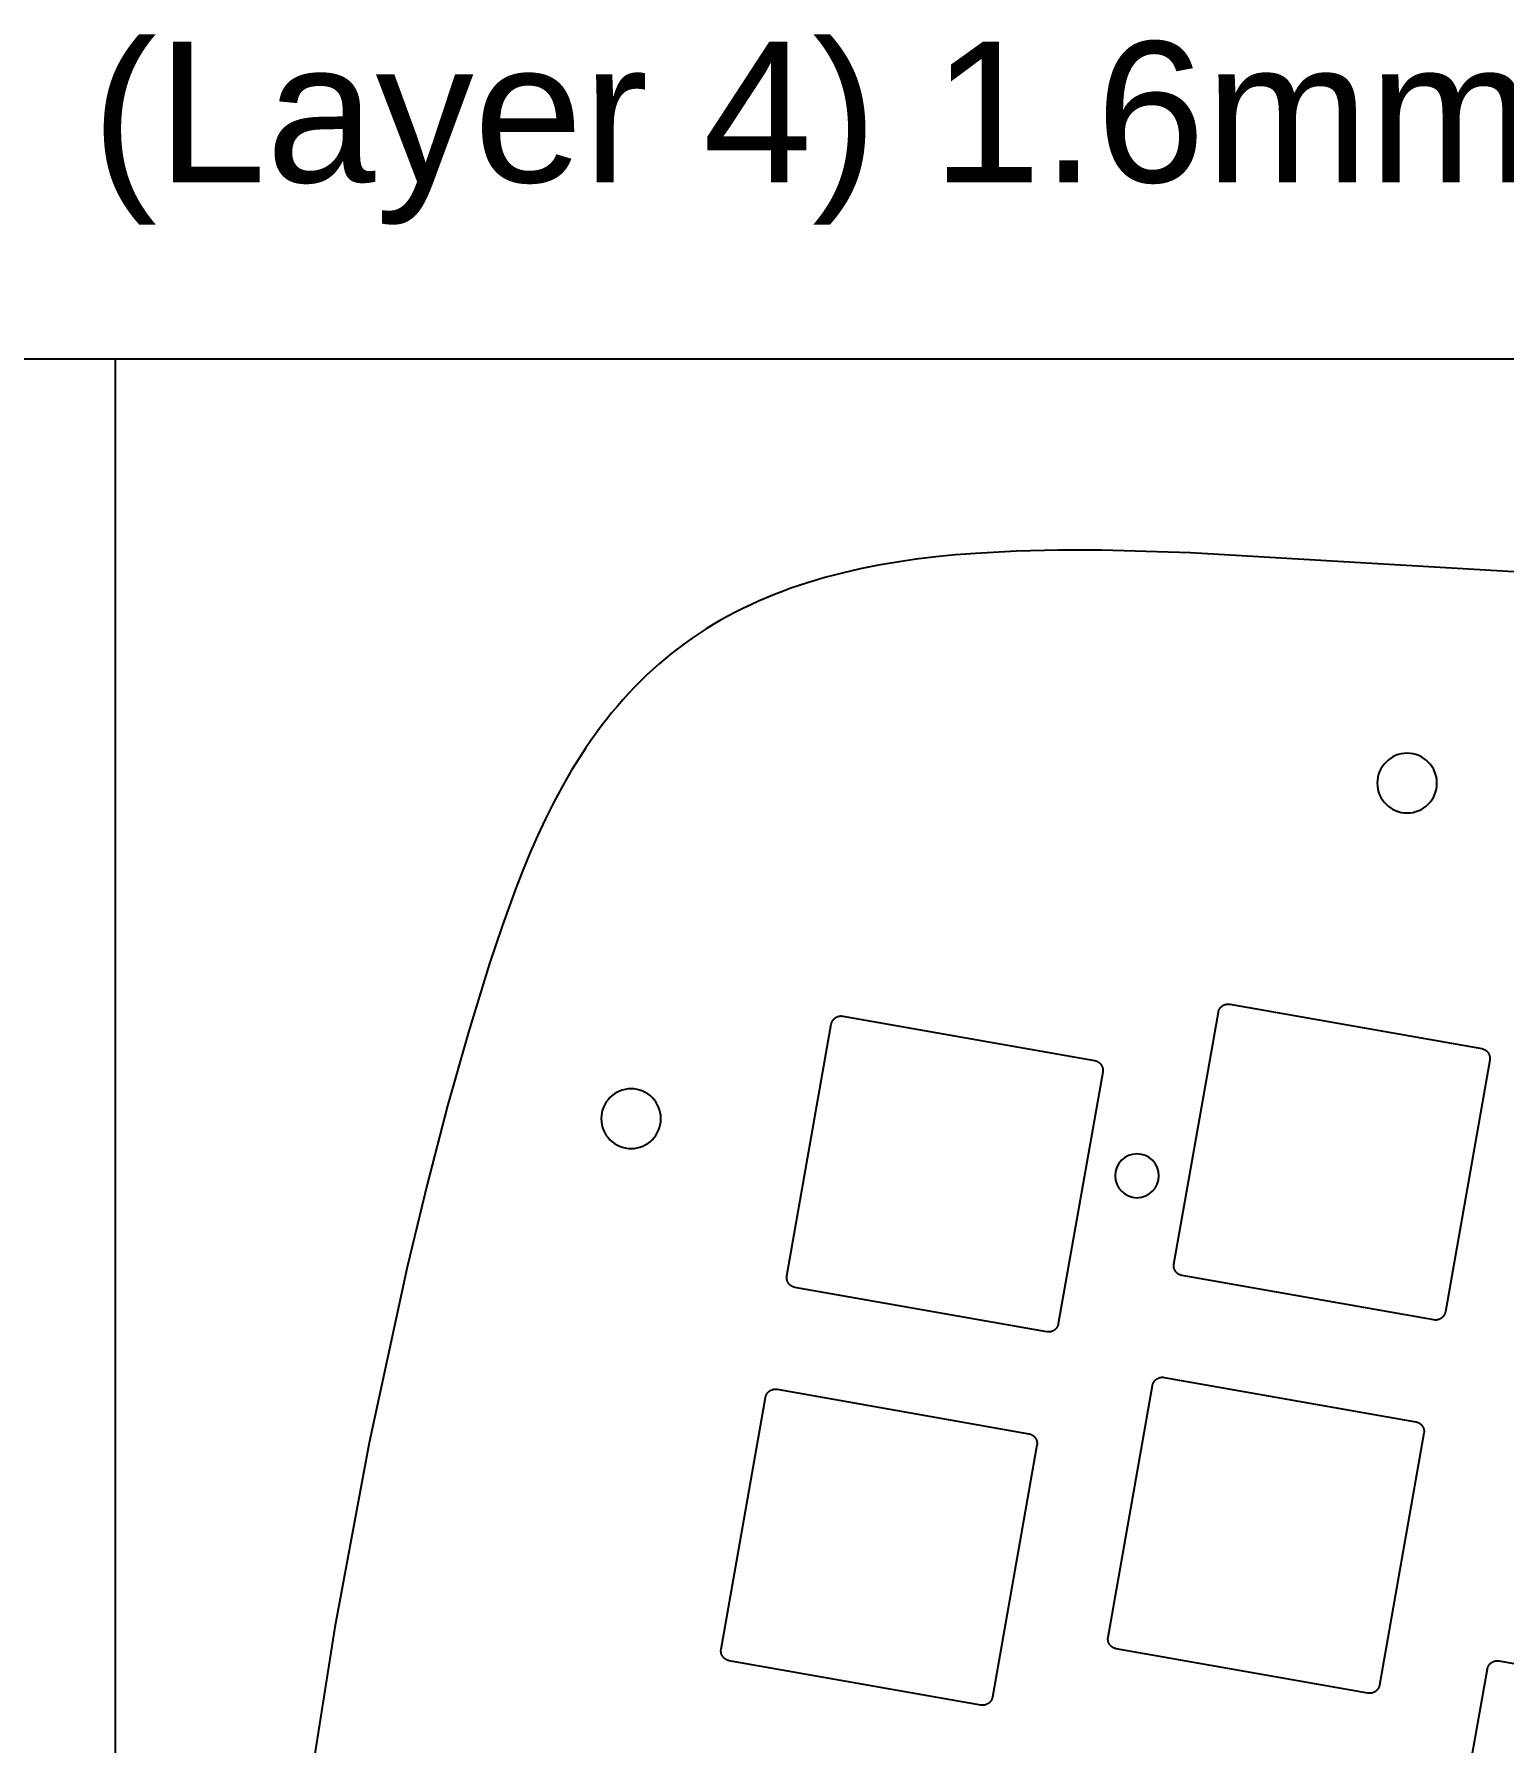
# Model space of a CAD drawing. Extents: x -763 to 762, y 34 to 355.
# Drawn here: x 148.3 to 222.2, y 269.2 to 355.1 of the extents above; entities that cross this region are included whole.
import ezdxf

# ---------------------------------------------------------------- set-up
doc = ezdxf.new("R2010")
doc.units = 0
doc.layers.add('2D_ACR_PLOT$CUT2', color=3, linetype='CONTINUOUS')
doc.layers.add('2D_ACR_PLOT$NOPRINT', color=7, linetype='CONTINUOUS')
doc.styles.add('ARIAL_REGULAR', font='txt')

msp = doc.modelspace()

# ---------------------------------------------------------------- linework, layer by layer
at = {"layer": '2D_ACR_PLOT$CUT2'}
for p, q in [((195.623, 328.966), (194.615, 328.886)), ((197.684, 329.076), (195.623, 328.966)), ((199.801, 329.125), (197.684, 329.076)), ((201.969, 329.122), (199.801, 329.125)), ((206.436, 328.994), (201.969, 329.122)), ((225.272, 327.891), (206.436, 328.994)), ((189.83, 328.185), (188.928, 327.978)), ((190.751, 328.368), (189.83, 328.185)), ((191.691, 328.529), (190.751, 328.368)), ((192.649, 328.668), (191.691, 328.529)), ((193.624, 328.787), (192.649, 328.668)), ((194.615, 328.886), (193.624, 328.787)), ((186.758, 327.354), (186.339, 327.209)), ((187.182, 327.491), (186.758, 327.354)), ((188.045, 327.747), (187.182, 327.491)), ((188.928, 327.978), (188.045, 327.747)), ((184.324, 326.386), (183.936, 326.201)), ((184.716, 326.565), (184.324, 326.386)), ((185.114, 326.736), (184.716, 326.565)), ((185.517, 326.901), (185.114, 326.736)), ((185.925, 327.058), (185.517, 326.901)), ((186.339, 327.209), (185.925, 327.058)), ((182.808, 325.602), (182.443, 325.388)), ((183.179, 325.809), (182.808, 325.602)), ((183.555, 326.008), (183.179, 325.809)), ((183.936, 326.201), (183.555, 326.008)), ((181.38, 324.701), (181.037, 324.458)), ((181.729, 324.937), (181.38, 324.701)), ((182.083, 325.166), (181.729, 324.937)), ((182.443, 325.388), (182.083, 325.166)), ((180.367, 323.949), (180.041, 323.683)), ((180.699, 324.207), (180.367, 323.949)), ((181.037, 324.458), (180.699, 324.207)), ((179.405, 323.129), (179.095, 322.841)), ((179.72, 323.41), (179.405, 323.129)), ((180.041, 323.683), (179.72, 323.41)), ((178.492, 322.243), (178.199, 321.934)), ((178.791, 322.546), (178.492, 322.243)), ((179.095, 322.841), (178.791, 322.546)), ((177.629, 321.292), (177.352, 320.961)), ((177.912, 321.616), (177.629, 321.292)), ((178.199, 321.934), (177.912, 321.616)), ((177.081, 320.622), (176.815, 320.276)), ((177.352, 320.961), (177.081, 320.622)), ((176.298, 319.565), (176.048, 319.199)), ((176.554, 319.924), (176.298, 319.565)), ((176.815, 320.276), (176.554, 319.924)), ((175.803, 318.826), (175.327, 318.061)), ((176.048, 319.199), (175.803, 318.826)), ((175.327, 318.061), (174.871, 317.272)), ((174.871, 317.272), (174.434, 316.458)), ((174.434, 316.458), (174.015, 315.623)), ((174.015, 315.623), (173.614, 314.766)), ((173.614, 314.766), (173.229, 313.89)), ((173.229, 313.89), (172.86, 312.997)), ((172.86, 312.997), (172.505, 312.089)), ((172.505, 312.089), (171.833, 310.235)), ((171.833, 310.235), (171.204, 308.349)), ((171.204, 308.349), (170.144, 304.906)), ((205.596, 293.245), (207.827, 305.9)), ((207.827, 305.9), (207.83, 305.917)), ((207.83, 305.917), (207.834, 305.933)), ((207.834, 305.933), (207.838, 305.95)), ((207.838, 305.95), (207.843, 305.966)), ((207.843, 305.966), (207.849, 305.982)), ((207.849, 305.982), (207.855, 305.998)), ((207.855, 305.998), (207.862, 306.014)), ((207.862, 306.014), (207.869, 306.03)), ((207.869, 306.03), (207.876, 306.045)), ((207.876, 306.045), (207.884, 306.06)), ((207.884, 306.06), (207.893, 306.075)), ((207.893, 306.075), (207.902, 306.089)), ((207.902, 306.089), (207.912, 306.103)), ((207.912, 306.103), (207.922, 306.117)), ((207.922, 306.117), (207.933, 306.13)), ((207.933, 306.13), (207.944, 306.143)), ((207.944, 306.143), (207.955, 306.156)), ((207.955, 306.156), (207.967, 306.168)), ((207.967, 306.168), (207.979, 306.18)), ((207.979, 306.18), (207.992, 306.191)), ((207.992, 306.191), (208.005, 306.202)), ((208.005, 306.202), (208.019, 306.213)), ((208.019, 306.213), (208.033, 306.223)), ((208.033, 306.223), (208.047, 306.232)), ((208.047, 306.232), (208.061, 306.241)), ((208.061, 306.241), (208.076, 306.25)), ((208.076, 306.25), (208.091, 306.258)), ((208.091, 306.258), (208.106, 306.266)), ((208.106, 306.266), (208.122, 306.273)), ((208.122, 306.273), (208.138, 306.279)), ((208.138, 306.279), (208.154, 306.285)), ((208.154, 306.285), (208.17, 306.29)), ((208.17, 306.29), (208.186, 306.295)), ((208.186, 306.295), (208.203, 306.299)), ((208.203, 306.299), (208.219, 306.303)), ((208.219, 306.303), (208.236, 306.306)), ((208.236, 306.306), (208.253, 306.309)), ((208.253, 306.309), (208.27, 306.311)), ((208.27, 306.311), (208.287, 306.312)), ((208.287, 306.312), (208.304, 306.313)), ((208.304, 306.313), (208.321, 306.313)), ((208.321, 306.313), (208.338, 306.313)), ((208.338, 306.313), (208.355, 306.312)), ((208.355, 306.312), (208.372, 306.31)), ((208.372, 306.31), (208.389, 306.308)), ((208.389, 306.308), (208.406, 306.306)), ((208.406, 306.306), (221.061, 304.074)), ((186.146, 292.645), (188.377, 305.3)), ((188.377, 305.3), (188.38, 305.316)), ((188.38, 305.316), (188.384, 305.333)), ((188.384, 305.333), (188.389, 305.349)), ((188.389, 305.349), (188.394, 305.366)), ((188.394, 305.366), (188.399, 305.382)), ((188.399, 305.382), (188.405, 305.398)), ((188.405, 305.398), (188.412, 305.414)), ((188.412, 305.414), (188.419, 305.429)), ((188.419, 305.429), (188.427, 305.444)), ((188.427, 305.444), (188.435, 305.459)), ((188.435, 305.459), (188.443, 305.474)), ((188.443, 305.474), (188.453, 305.489)), ((188.453, 305.489), (188.462, 305.503)), ((188.462, 305.503), (188.472, 305.516)), ((188.472, 305.516), (188.483, 305.53)), ((188.483, 305.53), (188.494, 305.543)), ((188.494, 305.543), (188.505, 305.555)), ((188.505, 305.555), (188.517, 305.568)), ((188.517, 305.568), (188.53, 305.579)), ((188.53, 305.579), (188.542, 305.591)), ((188.542, 305.591), (188.556, 305.602)), ((188.556, 305.602), (188.569, 305.612)), ((188.569, 305.612), (188.583, 305.622)), ((188.583, 305.622), (188.597, 305.632)), ((188.597, 305.632), (188.611, 305.641)), ((188.611, 305.641), (188.626, 305.65)), ((188.626, 305.65), (188.641, 305.658)), ((188.641, 305.658), (188.657, 305.665)), ((188.657, 305.665), (188.672, 305.672)), ((188.672, 305.672), (188.688, 305.679)), ((188.688, 305.679), (188.704, 305.685)), ((188.704, 305.685), (188.72, 305.69)), ((188.72, 305.69), (188.737, 305.695)), ((188.737, 305.695), (188.753, 305.699)), ((188.753, 305.699), (188.77, 305.703)), ((188.77, 305.703), (188.787, 305.706)), ((188.787, 305.706), (188.803, 305.708)), ((188.803, 305.708), (188.82, 305.71)), ((188.82, 305.71), (188.837, 305.712)), ((188.837, 305.712), (188.854, 305.713)), ((188.854, 305.713), (188.871, 305.713)), ((188.871, 305.713), (188.889, 305.712)), ((188.889, 305.712), (188.906, 305.711)), ((188.906, 305.711), (188.923, 305.71)), ((188.923, 305.71), (188.94, 305.708)), ((188.94, 305.708), (188.956, 305.705)), ((188.956, 305.705), (201.611, 303.474)), ((170.144, 304.906), (169.094, 301.193)), ((221.061, 304.074), (221.078, 304.071)), ((221.078, 304.071), (221.094, 304.067)), ((221.094, 304.067), (221.111, 304.063)), ((221.111, 304.063), (221.127, 304.058)), ((221.127, 304.058), (221.143, 304.052)), ((221.143, 304.052), (221.159, 304.046)), ((201.611, 303.474), (201.628, 303.471)), ((201.628, 303.471), (201.645, 303.467)), ((201.645, 303.467), (201.661, 303.462)), ((201.661, 303.462), (201.677, 303.457)), ((201.677, 303.457), (201.694, 303.452)), ((201.694, 303.452), (201.71, 303.446)), ((201.71, 303.446), (201.725, 303.439)), ((201.725, 303.439), (201.741, 303.432)), ((201.741, 303.432), (201.756, 303.424)), ((201.756, 303.424), (201.771, 303.416)), ((201.771, 303.416), (201.786, 303.408)), ((201.786, 303.408), (201.8, 303.398)), ((201.8, 303.398), (201.814, 303.389)), ((201.814, 303.389), (201.828, 303.379)), ((201.828, 303.379), (201.841, 303.368)), ((201.841, 303.368), (201.854, 303.357)), ((201.854, 303.357), (201.867, 303.346)), ((201.867, 303.346), (201.879, 303.334)), ((201.879, 303.334), (201.891, 303.321)), ((201.891, 303.321), (201.902, 303.309)), ((201.902, 303.309), (201.913, 303.295)), ((201.913, 303.295), (201.924, 303.282)), ((201.924, 303.282), (201.934, 303.268)), ((201.934, 303.268), (201.944, 303.254)), ((201.944, 303.254), (201.953, 303.24)), ((201.953, 303.24), (201.961, 303.225)), ((201.961, 303.225), (201.969, 303.21)), ((201.969, 303.21), (201.977, 303.194)), ((201.977, 303.194), (201.984, 303.179)), ((221.467, 303.495), (219.235, 290.84)), ((221.159, 304.046), (221.175, 304.04)), ((221.175, 304.04), (221.191, 304.033)), ((221.191, 304.033), (221.206, 304.025)), ((221.206, 304.025), (221.221, 304.017)), ((221.221, 304.017), (221.236, 304.008)), ((221.236, 304.008), (221.25, 303.999)), ((221.25, 303.999), (221.264, 303.989)), ((221.264, 303.989), (221.278, 303.979)), ((221.278, 303.979), (221.291, 303.969)), ((221.291, 303.969), (221.304, 303.957)), ((221.304, 303.957), (221.317, 303.946)), ((221.317, 303.946), (221.329, 303.934)), ((221.329, 303.934), (221.341, 303.922)), ((221.341, 303.922), (221.352, 303.909)), ((221.352, 303.909), (221.363, 303.896)), ((221.363, 303.896), (221.374, 303.882)), ((221.374, 303.882), (221.384, 303.869)), ((221.384, 303.869), (221.393, 303.854)), ((221.393, 303.854), (221.402, 303.84)), ((221.402, 303.84), (221.411, 303.825)), ((221.411, 303.825), (221.419, 303.81)), ((221.419, 303.81), (221.426, 303.795)), ((221.426, 303.795), (221.433, 303.779)), ((221.433, 303.779), (221.44, 303.764)), ((221.44, 303.764), (221.446, 303.748)), ((221.446, 303.748), (221.451, 303.731)), ((221.451, 303.731), (221.456, 303.715)), ((221.456, 303.715), (221.46, 303.698)), ((221.46, 303.698), (221.464, 303.682)), ((221.464, 303.682), (221.467, 303.665)), ((221.467, 303.665), (221.47, 303.648)), ((221.469, 303.512), (221.467, 303.495)), ((221.471, 303.529), (221.469, 303.512)), ((221.47, 303.648), (221.472, 303.631)), ((221.473, 303.546), (221.471, 303.529)), ((221.472, 303.631), (221.473, 303.614)), ((221.473, 303.614), (221.474, 303.597)), ((221.474, 303.563), (221.473, 303.546)), ((221.474, 303.597), (221.474, 303.58)), ((221.474, 303.58), (221.474, 303.563)), ((202.017, 302.895), (199.785, 290.24)), ((201.984, 303.179), (201.99, 303.163)), ((201.99, 303.163), (201.996, 303.147)), ((201.996, 303.147), (202.002, 303.131)), ((202.002, 303.131), (202.006, 303.114)), ((202.006, 303.114), (202.011, 303.098)), ((202.011, 303.098), (202.014, 303.081)), ((202.014, 303.081), (202.017, 303.064)), ((202.017, 303.064), (202.02, 303.048)), ((202.019, 302.911), (202.017, 302.895)), ((202.022, 302.928), (202.019, 302.911)), ((202.02, 303.048), (202.022, 303.031)), ((202.022, 303.031), (202.023, 303.014)), ((202.023, 302.945), (202.022, 302.928)), ((202.023, 303.014), (202.024, 302.997)), ((202.024, 302.962), (202.023, 302.945)), ((202.024, 302.997), (202.024, 302.979)), ((202.024, 302.979), (202.024, 302.962)), ((169.094, 301.193), (168.063, 297.24)), ((168.063, 297.24), (167.057, 293.08)), ((167.057, 293.08), (165.147, 284.263)), ((205.588, 293.177), (205.589, 293.194)), ((205.588, 293.16), (205.588, 293.177)), ((205.588, 293.143), (205.588, 293.16)), ((205.589, 293.126), (205.588, 293.143)), ((205.589, 293.194), (205.591, 293.211)), ((205.59, 293.109), (205.589, 293.126)), ((205.592, 293.092), (205.59, 293.109)), ((205.591, 293.211), (205.593, 293.228)), ((205.595, 293.075), (205.592, 293.092)), ((205.593, 293.228), (205.596, 293.245)), ((205.598, 293.059), (205.595, 293.075)), ((205.602, 293.042), (205.598, 293.059)), ((205.606, 293.025), (205.602, 293.042)), ((205.611, 293.009), (205.606, 293.025)), ((205.616, 292.993), (205.611, 293.009)), ((205.622, 292.977), (205.616, 292.993)), ((205.629, 292.961), (205.622, 292.977)), ((205.636, 292.945), (205.629, 292.961)), ((205.643, 292.93), (205.636, 292.945)), ((205.651, 292.915), (205.643, 292.93)), ((205.66, 292.9), (205.651, 292.915)), ((205.669, 292.886), (205.66, 292.9)), ((205.678, 292.872), (205.669, 292.886)), ((186.138, 292.56), (186.139, 292.577)), ((186.138, 292.543), (186.138, 292.56)), ((186.139, 292.526), (186.138, 292.543)), ((186.139, 292.577), (186.14, 292.594)), ((186.141, 292.509), (186.139, 292.526)), ((186.14, 292.594), (186.141, 292.611)), ((186.141, 292.611), (186.143, 292.628)), ((186.143, 292.492), (186.141, 292.509)), ((186.143, 292.628), (186.146, 292.645)), ((186.145, 292.475), (186.143, 292.492)), ((186.148, 292.458), (186.145, 292.475)), ((186.152, 292.441), (186.148, 292.458)), ((186.156, 292.425), (186.152, 292.441)), ((186.161, 292.409), (186.156, 292.425)), ((186.166, 292.392), (186.161, 292.409)), ((186.172, 292.376), (186.166, 292.392)), ((186.179, 292.361), (186.172, 292.376)), ((186.186, 292.345), (186.179, 292.361)), ((186.193, 292.33), (186.186, 292.345)), ((186.201, 292.315), (186.193, 292.33)), ((186.21, 292.3), (186.201, 292.315)), ((186.219, 292.285), (186.21, 292.3)), ((186.229, 292.271), (186.219, 292.285)), ((186.239, 292.257), (186.229, 292.271)), ((186.249, 292.244), (186.239, 292.257)), ((186.26, 292.231), (186.249, 292.244)), ((186.272, 292.218), (186.26, 292.231)), ((186.283, 292.206), (186.272, 292.218)), ((186.296, 292.194), (186.283, 292.206)), ((186.308, 292.182), (186.296, 292.194)), ((186.321, 292.171), (186.308, 292.182)), ((186.335, 292.161), (186.321, 292.171)), ((186.348, 292.151), (186.335, 292.161)), ((186.362, 292.141), (186.348, 292.151)), ((186.377, 292.132), (186.362, 292.141)), ((186.392, 292.123), (186.377, 292.132)), ((186.407, 292.115), (186.392, 292.123)), ((186.422, 292.107), (186.407, 292.115)), ((186.437, 292.1), (186.422, 292.107)), ((186.453, 292.094), (186.437, 292.1)), ((186.469, 292.088), (186.453, 292.094)), ((186.485, 292.082), (186.469, 292.088)), ((186.501, 292.077), (186.485, 292.082)), ((186.518, 292.073), (186.501, 292.077)), ((186.535, 292.069), (186.518, 292.073)), ((186.551, 292.066), (186.535, 292.069)), ((199.206, 289.834), (186.551, 292.066)), ((205.688, 292.858), (205.678, 292.872)), ((205.699, 292.844), (205.688, 292.858)), ((205.71, 292.831), (205.699, 292.844)), ((205.721, 292.819), (205.71, 292.831)), ((205.733, 292.806), (205.721, 292.819)), ((205.745, 292.794), (205.733, 292.806)), ((205.758, 292.783), (205.745, 292.794)), ((205.771, 292.772), (205.758, 292.783)), ((205.784, 292.761), (205.771, 292.772)), ((205.798, 292.751), (205.784, 292.761)), ((205.812, 292.741), (205.798, 292.751)), ((205.827, 292.732), (205.812, 292.741)), ((205.841, 292.724), (205.827, 292.732)), ((205.856, 292.715), (205.841, 292.724)), ((205.872, 292.708), (205.856, 292.715)), ((205.887, 292.701), (205.872, 292.708)), ((205.903, 292.694), (205.887, 292.701)), ((205.919, 292.688), (205.903, 292.694)), ((205.935, 292.682), (205.919, 292.688)), ((205.951, 292.678), (205.935, 292.682)), ((205.968, 292.673), (205.951, 292.678)), ((205.984, 292.669), (205.968, 292.673)), ((206.001, 292.666), (205.984, 292.669)), ((218.656, 290.435), (206.001, 292.666)), ((218.673, 290.432), (218.656, 290.435)), ((218.69, 290.43), (218.673, 290.432)), ((218.707, 290.428), (218.69, 290.43)), ((218.724, 290.427), (218.707, 290.428)), ((218.741, 290.427), (218.724, 290.427)), ((218.758, 290.427), (218.741, 290.427)), ((218.775, 290.428), (218.758, 290.427)), ((218.792, 290.43), (218.775, 290.428)), ((218.809, 290.431), (218.792, 290.43)), ((218.826, 290.434), (218.809, 290.431)), ((218.843, 290.437), (218.826, 290.434)), ((218.859, 290.441), (218.843, 290.437)), ((218.876, 290.445), (218.859, 290.441)), ((218.892, 290.45), (218.876, 290.445)), ((218.908, 290.455), (218.892, 290.45)), ((218.924, 290.461), (218.908, 290.455)), ((218.94, 290.468), (218.924, 290.461)), ((218.956, 290.475), (218.94, 290.468)), ((218.971, 290.482), (218.956, 290.475)), ((218.986, 290.49), (218.971, 290.482)), ((219.001, 290.499), (218.986, 290.49)), ((219.015, 290.508), (219.001, 290.499)), ((219.03, 290.517), (219.015, 290.508)), ((219.043, 290.528), (219.03, 290.517)), ((219.057, 290.538), (219.043, 290.528)), ((219.07, 290.549), (219.057, 290.538)), ((219.083, 290.56), (219.07, 290.549)), ((219.095, 290.572), (219.083, 290.56)), ((219.107, 290.584), (219.095, 290.572)), ((219.118, 290.597), (219.107, 290.584)), ((219.129, 290.61), (219.118, 290.597)), ((219.14, 290.623), (219.129, 290.61)), ((219.15, 290.637), (219.14, 290.623)), ((219.16, 290.651), (219.15, 290.637)), ((219.169, 290.666), (219.16, 290.651)), ((219.178, 290.68), (219.169, 290.666)), ((219.186, 290.695), (219.178, 290.68)), ((219.193, 290.711), (219.186, 290.695)), ((219.201, 290.726), (219.193, 290.711)), ((219.207, 290.742), (219.201, 290.726)), ((219.213, 290.758), (219.207, 290.742)), ((219.219, 290.774), (219.213, 290.758)), ((219.224, 290.79), (219.219, 290.774)), ((219.228, 290.807), (219.224, 290.79)), ((219.232, 290.823), (219.228, 290.807)), ((219.235, 290.84), (219.232, 290.823)), ((199.223, 289.832), (199.206, 289.834)), ((199.24, 289.829), (199.223, 289.832)), ((199.257, 289.828), (199.24, 289.829)), ((199.274, 289.827), (199.257, 289.828)), ((199.291, 289.827), (199.274, 289.827)), ((199.308, 289.827), (199.291, 289.827)), ((199.325, 289.828), (199.308, 289.827)), ((199.342, 289.829), (199.325, 289.828)), ((199.359, 289.831), (199.342, 289.829)), ((199.376, 289.834), (199.359, 289.831)), ((199.393, 289.837), (199.376, 289.834)), ((199.41, 289.84), (199.393, 289.837)), ((199.426, 289.845), (199.41, 289.84)), ((199.442, 289.849), (199.426, 289.845)), ((199.459, 289.855), (199.442, 289.849)), ((199.475, 289.861), (199.459, 289.855)), ((199.49, 289.867), (199.475, 289.861)), ((199.506, 289.874), (199.49, 289.867)), ((199.521, 289.882), (199.506, 289.874)), ((199.536, 289.89), (199.521, 289.882)), ((199.551, 289.898), (199.536, 289.89)), ((199.566, 289.907), (199.551, 289.898)), ((199.58, 289.917), (199.566, 289.907)), ((199.594, 289.927), (199.58, 289.917)), ((199.607, 289.938), (199.594, 289.927)), ((199.62, 289.949), (199.607, 289.938)), ((199.633, 289.96), (199.62, 289.949)), ((199.645, 289.972), (199.633, 289.96)), ((199.657, 289.984), (199.645, 289.972)), ((199.669, 289.997), (199.657, 289.984)), ((199.68, 290.01), (199.669, 289.997)), ((199.69, 290.023), (199.68, 290.01)), ((199.7, 290.037), (199.69, 290.023)), ((199.71, 290.051), (199.7, 290.037)), ((199.719, 290.065), (199.71, 290.051)), ((199.728, 290.08), (199.719, 290.065)), ((199.736, 290.095), (199.728, 290.08)), ((199.744, 290.11), (199.736, 290.095)), ((199.751, 290.126), (199.744, 290.11)), ((199.757, 290.141), (199.751, 290.126)), ((199.763, 290.157), (199.757, 290.141)), ((199.769, 290.174), (199.763, 290.157)), ((199.774, 290.19), (199.769, 290.174)), ((199.778, 290.206), (199.774, 290.19)), ((199.782, 290.223), (199.778, 290.206)), ((199.785, 290.24), (199.782, 290.223)), ((185.275, 286.862), (185.289, 286.871)), ((185.289, 286.871), (185.303, 286.88)), ((185.303, 286.88), (185.318, 286.889)), ((185.318, 286.889), (185.333, 286.897)), ((185.333, 286.897), (185.349, 286.905)), ((185.349, 286.905), (185.364, 286.912)), ((185.364, 286.912), (185.38, 286.918)), ((185.38, 286.918), (185.396, 286.924)), ((185.396, 286.924), (185.412, 286.929)), ((185.412, 286.929), (185.429, 286.934)), ((185.429, 286.934), (185.445, 286.938)), ((185.445, 286.938), (185.462, 286.942)), ((185.462, 286.942), (185.479, 286.945)), ((185.479, 286.945), (185.495, 286.948)), ((185.495, 286.948), (185.512, 286.95)), ((185.512, 286.95), (185.529, 286.951)), ((185.529, 286.951), (185.546, 286.952)), ((185.546, 286.952), (185.563, 286.952)), ((185.563, 286.952), (185.581, 286.952)), ((185.581, 286.952), (185.598, 286.951)), ((185.598, 286.951), (185.615, 286.949)), ((185.615, 286.949), (185.632, 286.947)), ((185.632, 286.947), (185.648, 286.945)), ((185.648, 286.945), (198.303, 284.713)), ((202.288, 274.485), (204.519, 287.139)), ((204.519, 287.139), (204.522, 287.156)), ((204.522, 287.156), (204.526, 287.173)), ((204.526, 287.173), (204.53, 287.189)), ((204.53, 287.189), (204.535, 287.206)), ((204.535, 287.206), (204.541, 287.222)), ((204.541, 287.222), (204.547, 287.238)), ((204.547, 287.238), (204.554, 287.254)), ((204.554, 287.254), (204.561, 287.269)), ((204.561, 287.269), (204.568, 287.284)), ((204.568, 287.284), (204.576, 287.299)), ((204.576, 287.299), (204.585, 287.314)), ((204.585, 287.314), (204.594, 287.328)), ((204.594, 287.328), (204.604, 287.343)), ((204.604, 287.343), (204.614, 287.356)), ((204.614, 287.356), (204.625, 287.37)), ((204.625, 287.37), (204.636, 287.383)), ((204.636, 287.383), (204.647, 287.395)), ((204.647, 287.395), (204.659, 287.408)), ((204.659, 287.408), (204.671, 287.419)), ((204.671, 287.419), (204.684, 287.431)), ((204.684, 287.431), (204.697, 287.442)), ((204.697, 287.442), (204.711, 287.452)), ((204.711, 287.452), (204.725, 287.462)), ((204.725, 287.462), (204.739, 287.472)), ((204.739, 287.472), (204.753, 287.481)), ((204.753, 287.481), (204.768, 287.489)), ((204.768, 287.489), (204.783, 287.497)), ((204.783, 287.497), (204.798, 287.505)), ((204.798, 287.505), (204.814, 287.512)), ((204.814, 287.512), (204.83, 287.518)), ((204.83, 287.518), (204.846, 287.524)), ((204.846, 287.524), (204.862, 287.53)), ((204.862, 287.53), (204.878, 287.535)), ((204.878, 287.535), (204.895, 287.539)), ((204.895, 287.539), (204.911, 287.543)), ((204.911, 287.543), (204.928, 287.546)), ((204.928, 287.546), (204.945, 287.548)), ((204.945, 287.548), (204.962, 287.55)), ((204.962, 287.55), (204.979, 287.552)), ((204.979, 287.552), (204.996, 287.552)), ((204.996, 287.552), (205.013, 287.553)), ((205.013, 287.553), (205.03, 287.552)), ((205.03, 287.552), (205.047, 287.551)), ((205.047, 287.551), (205.064, 287.55)), ((205.064, 287.55), (205.081, 287.548)), ((205.081, 287.548), (205.098, 287.545)), ((205.098, 287.545), (217.753, 285.314)), ((182.838, 273.884), (185.069, 286.539)), ((185.069, 286.539), (185.072, 286.556)), ((185.072, 286.556), (185.076, 286.572)), ((185.076, 286.572), (185.081, 286.589)), ((185.081, 286.589), (185.086, 286.605)), ((185.086, 286.605), (185.091, 286.621)), ((185.091, 286.621), (185.097, 286.637)), ((185.097, 286.637), (185.104, 286.653)), ((185.104, 286.653), (185.111, 286.669)), ((185.111, 286.669), (185.119, 286.684)), ((185.119, 286.684), (185.127, 286.699)), ((185.127, 286.699), (185.135, 286.714)), ((185.135, 286.714), (185.145, 286.728)), ((185.145, 286.728), (185.154, 286.742)), ((185.154, 286.742), (185.164, 286.756)), ((185.164, 286.756), (185.175, 286.769)), ((185.175, 286.769), (185.186, 286.782)), ((185.186, 286.782), (185.197, 286.795)), ((185.197, 286.795), (185.209, 286.807)), ((185.209, 286.807), (185.222, 286.819)), ((185.222, 286.819), (185.234, 286.83)), ((185.234, 286.83), (185.248, 286.841)), ((185.248, 286.841), (185.261, 286.852)), ((185.261, 286.852), (185.275, 286.862)), ((217.753, 285.314), (217.77, 285.31)), ((217.77, 285.31), (217.786, 285.307)), ((217.786, 285.307), (217.803, 285.302)), ((217.803, 285.302), (217.819, 285.297)), ((217.819, 285.297), (217.835, 285.292)), ((217.835, 285.292), (217.851, 285.286)), ((217.851, 285.286), (217.867, 285.279)), ((217.867, 285.279), (217.883, 285.272)), ((217.883, 285.272), (217.898, 285.264)), ((217.898, 285.264), (217.913, 285.256)), ((217.913, 285.256), (217.928, 285.247)), ((217.928, 285.247), (217.942, 285.238)), ((217.942, 285.238), (217.956, 285.229)), ((217.956, 285.229), (217.97, 285.219)), ((217.97, 285.219), (217.983, 285.208)), ((217.983, 285.208), (217.996, 285.197)), ((217.996, 285.197), (218.009, 285.185)), ((218.009, 285.185), (218.021, 285.173)), ((218.021, 285.173), (218.033, 285.161)), ((218.033, 285.161), (218.044, 285.148)), ((198.303, 284.713), (198.32, 284.71)), ((198.32, 284.71), (198.337, 284.706)), ((198.337, 284.706), (198.353, 284.702)), ((198.353, 284.702), (198.369, 284.697)), ((198.369, 284.697), (198.386, 284.691)), ((198.386, 284.691), (198.402, 284.685)), ((198.402, 284.685), (198.417, 284.679)), ((198.417, 284.679), (198.433, 284.672)), ((198.433, 284.672), (198.448, 284.664)), ((198.448, 284.664), (198.463, 284.656)), ((198.463, 284.656), (198.478, 284.647)), ((198.478, 284.647), (198.492, 284.638)), ((198.492, 284.638), (198.506, 284.628)), ((198.506, 284.628), (198.52, 284.618)), ((198.52, 284.618), (198.533, 284.607)), ((198.533, 284.607), (198.546, 284.596)), ((198.546, 284.596), (198.559, 284.585)), ((198.559, 284.585), (198.571, 284.573)), ((198.571, 284.573), (198.583, 284.561)), ((198.583, 284.561), (198.594, 284.548)), ((198.594, 284.548), (198.605, 284.535)), ((198.605, 284.535), (198.616, 284.521)), ((198.616, 284.521), (198.626, 284.508)), ((198.626, 284.508), (198.636, 284.493)), ((198.636, 284.493), (198.645, 284.479)), ((198.645, 284.479), (198.653, 284.464)), ((198.653, 284.464), (198.661, 284.449)), ((198.661, 284.449), (198.669, 284.434)), ((198.669, 284.434), (198.676, 284.418)), ((198.676, 284.418), (198.682, 284.402)), ((198.682, 284.402), (198.688, 284.386)), ((198.688, 284.386), (198.694, 284.37)), ((198.694, 284.37), (198.698, 284.354)), ((198.698, 284.354), (198.703, 284.337)), ((198.703, 284.337), (198.706, 284.321)), ((198.706, 284.321), (198.709, 284.304)), ((198.709, 284.304), (198.712, 284.287)), ((218.159, 284.734), (215.927, 272.08)), ((218.044, 285.148), (218.055, 285.135)), ((218.055, 285.135), (218.066, 285.122)), ((218.066, 285.122), (218.076, 285.108)), ((218.076, 285.108), (218.085, 285.094)), ((218.085, 285.094), (218.094, 285.079)), ((218.094, 285.079), (218.103, 285.065)), ((218.103, 285.065), (218.111, 285.05)), ((218.111, 285.05), (218.118, 285.034)), ((218.118, 285.034), (218.125, 285.019)), ((218.125, 285.019), (218.132, 285.003)), ((218.132, 285.003), (218.138, 284.987)), ((218.138, 284.987), (218.143, 284.971)), ((218.143, 284.971), (218.148, 284.954)), ((218.148, 284.954), (218.152, 284.938)), ((218.152, 284.938), (218.156, 284.921)), ((218.156, 284.921), (218.159, 284.904)), ((218.159, 284.904), (218.162, 284.887)), ((218.161, 284.751), (218.159, 284.734)), ((218.163, 284.768), (218.161, 284.751)), ((218.162, 284.887), (218.164, 284.871)), ((218.165, 284.785), (218.163, 284.768)), ((218.164, 284.871), (218.165, 284.853)), ((218.165, 284.853), (218.166, 284.836)), ((218.166, 284.802), (218.165, 284.785)), ((218.166, 284.836), (218.166, 284.819)), ((218.166, 284.819), (218.166, 284.802)), ((165.147, 284.263), (163.421, 274.994)), ((198.709, 284.134), (196.477, 271.479)), ((198.711, 284.151), (198.709, 284.134)), ((198.714, 284.168), (198.711, 284.151)), ((198.712, 284.287), (198.714, 284.27)), ((198.714, 284.27), (198.715, 284.253)), ((198.715, 284.185), (198.714, 284.168)), ((198.715, 284.253), (198.716, 284.236)), ((198.716, 284.202), (198.715, 284.185)), ((198.716, 284.236), (198.716, 284.219)), ((198.716, 284.219), (198.716, 284.202)), ((163.421, 274.994), (161.933, 265.528)), ((202.28, 274.417), (202.281, 274.434)), ((202.28, 274.4), (202.28, 274.417)), ((202.28, 274.383), (202.28, 274.4)), ((202.281, 274.366), (202.28, 274.383)), ((202.281, 274.434), (202.283, 274.451)), ((202.282, 274.349), (202.281, 274.366)), ((202.284, 274.332), (202.282, 274.349)), ((202.283, 274.451), (202.285, 274.468)), ((202.287, 274.315), (202.284, 274.332)), ((202.285, 274.468), (202.288, 274.485)), ((202.29, 274.298), (202.287, 274.315)), ((202.294, 274.281), (202.29, 274.298)), ((202.298, 274.265), (202.294, 274.281)), ((202.303, 274.248), (202.298, 274.265)), ((202.308, 274.232), (202.303, 274.248)), ((202.314, 274.216), (202.308, 274.232)), ((202.321, 274.2), (202.314, 274.216)), ((202.328, 274.185), (202.321, 274.2)), ((202.335, 274.17), (202.328, 274.185)), ((202.343, 274.154), (202.335, 274.17)), ((202.352, 274.14), (202.343, 274.154)), ((202.361, 274.125), (202.352, 274.14)), ((202.37, 274.111), (202.361, 274.125)), ((202.38, 274.097), (202.37, 274.111)), ((202.391, 274.084), (202.38, 274.097)), ((202.402, 274.071), (202.391, 274.084)), ((202.413, 274.058), (202.402, 274.071)), ((202.425, 274.046), (202.413, 274.058)), ((202.437, 274.034), (202.425, 274.046)), ((202.45, 274.022), (202.437, 274.034)), ((202.463, 274.011), (202.45, 274.022)), ((202.476, 274.001), (202.463, 274.011)), ((202.49, 273.99), (202.476, 274.001)), ((202.504, 273.981), (202.49, 273.99)), ((182.83, 273.799), (182.831, 273.816)), ((182.83, 273.782), (182.83, 273.799)), ((182.831, 273.765), (182.83, 273.782)), ((182.831, 273.816), (182.832, 273.833)), ((182.833, 273.748), (182.831, 273.765)), ((182.832, 273.833), (182.833, 273.85)), ((182.833, 273.85), (182.835, 273.867)), ((182.835, 273.731), (182.833, 273.748)), ((182.835, 273.867), (182.838, 273.884)), ((182.837, 273.714), (182.835, 273.731)), ((182.84, 273.698), (182.837, 273.714)), ((182.844, 273.681), (182.84, 273.698)), ((182.848, 273.664), (182.844, 273.681)), ((182.853, 273.648), (182.848, 273.664)), ((182.858, 273.632), (182.853, 273.648)), ((182.864, 273.616), (182.858, 273.632)), ((182.871, 273.6), (182.864, 273.616)), ((182.878, 273.584), (182.871, 273.6)), ((182.885, 273.569), (182.878, 273.584)), ((182.893, 273.554), (182.885, 273.569)), ((182.902, 273.539), (182.893, 273.554)), ((182.911, 273.525), (182.902, 273.539)), ((182.921, 273.511), (182.911, 273.525)), ((182.931, 273.497), (182.921, 273.511)), ((182.941, 273.483), (182.931, 273.497)), ((182.952, 273.47), (182.941, 273.483)), ((182.964, 273.458), (182.952, 273.47)), ((182.975, 273.445), (182.964, 273.458)), ((182.988, 273.433), (182.975, 273.445)), ((183, 273.422), (182.988, 273.433)), ((183.013, 273.411), (183, 273.422)), ((183.027, 273.4), (183.013, 273.411)), ((183.04, 273.39), (183.027, 273.4)), ((183.054, 273.38), (183.04, 273.39)), ((183.069, 273.371), (183.054, 273.38)), ((183.084, 273.363), (183.069, 273.371)), ((183.099, 273.354), (183.084, 273.363)), ((183.114, 273.347), (183.099, 273.354)), ((183.129, 273.34), (183.114, 273.347)), ((183.145, 273.333), (183.129, 273.34)), ((183.161, 273.327), (183.145, 273.333)), ((183.177, 273.321), (183.161, 273.327)), ((183.193, 273.316), (183.177, 273.321)), ((183.21, 273.312), (183.193, 273.316)), ((183.227, 273.308), (183.21, 273.312)), ((183.243, 273.305), (183.227, 273.308)), ((195.898, 271.074), (183.243, 273.305)), ((202.519, 273.972), (202.504, 273.981)), ((202.533, 273.963), (202.519, 273.972)), ((202.548, 273.955), (202.533, 273.963)), ((202.564, 273.947), (202.548, 273.955)), ((202.579, 273.94), (202.564, 273.947)), ((202.595, 273.933), (202.579, 273.94)), ((202.611, 273.927), (202.595, 273.933)), ((202.627, 273.922), (202.611, 273.927)), ((202.643, 273.917), (202.627, 273.922)), ((202.66, 273.913), (202.643, 273.917)), ((202.676, 273.909), (202.66, 273.913)), ((202.693, 273.905), (202.676, 273.909)), ((215.348, 271.674), (202.693, 273.905)), ((221.456, 273.118), (221.467, 273.131)), ((221.467, 273.131), (221.478, 273.144)), ((221.478, 273.144), (221.49, 273.156)), ((221.49, 273.156), (221.502, 273.168)), ((221.502, 273.168), (221.515, 273.179)), ((221.515, 273.179), (221.528, 273.19)), ((221.528, 273.19), (221.542, 273.201)), ((221.542, 273.201), (221.555, 273.211)), ((221.555, 273.211), (221.57, 273.22)), ((221.57, 273.22), (221.584, 273.229)), ((221.584, 273.229), (221.599, 273.238)), ((221.599, 273.238), (221.614, 273.246)), ((221.614, 273.246), (221.629, 273.253)), ((221.629, 273.253), (221.645, 273.26)), ((221.645, 273.26), (221.661, 273.267)), ((221.661, 273.267), (221.677, 273.273)), ((221.677, 273.273), (221.693, 273.278)), ((221.693, 273.278), (221.709, 273.283)), ((221.709, 273.283), (221.726, 273.287)), ((221.726, 273.287), (221.742, 273.291)), ((221.742, 273.291), (221.759, 273.294)), ((221.759, 273.294), (221.776, 273.297)), ((221.776, 273.297), (221.793, 273.299)), ((221.793, 273.299), (221.81, 273.3)), ((221.81, 273.3), (221.827, 273.301)), ((221.827, 273.301), (221.844, 273.301)), ((221.844, 273.301), (221.861, 273.301)), ((221.861, 273.301), (221.878, 273.3)), ((221.878, 273.3), (221.895, 273.298)), ((221.895, 273.298), (221.912, 273.296)), ((221.912, 273.296), (221.929, 273.293)), ((221.929, 273.293), (234.584, 271.062)), ((219.118, 260.233), (221.35, 272.888)), ((221.35, 272.888), (221.353, 272.905)), ((221.353, 272.905), (221.357, 272.921)), ((221.357, 272.921), (221.361, 272.938)), ((221.361, 272.938), (221.366, 272.954)), ((221.366, 272.954), (221.372, 272.97)), ((221.372, 272.97), (221.378, 272.986)), ((221.378, 272.986), (221.384, 273.002)), ((221.384, 273.002), (221.392, 273.017)), ((221.392, 273.017), (221.399, 273.033)), ((221.399, 273.033), (221.407, 273.048)), ((221.407, 273.048), (221.416, 273.062)), ((221.416, 273.062), (221.425, 273.077)), ((221.425, 273.077), (221.435, 273.091)), ((221.435, 273.091), (221.445, 273.105)), ((221.445, 273.105), (221.456, 273.118)), ((196.461, 271.413), (196.455, 271.397)), ((196.466, 271.429), (196.461, 271.413)), ((196.47, 271.446), (196.466, 271.429)), ((196.474, 271.462), (196.47, 271.446)), ((196.477, 271.479), (196.474, 271.462)), ((215.365, 271.671), (215.348, 271.674)), ((215.382, 271.669), (215.365, 271.671)), ((215.399, 271.668), (215.382, 271.669)), ((215.416, 271.667), (215.399, 271.668)), ((215.433, 271.666), (215.416, 271.667)), ((215.45, 271.667), (215.433, 271.666)), ((215.467, 271.668), (215.45, 271.667)), ((215.484, 271.669), (215.467, 271.668)), ((215.501, 271.671), (215.484, 271.669)), ((215.518, 271.673), (215.501, 271.671)), ((215.535, 271.677), (215.518, 271.673)), ((215.551, 271.68), (215.535, 271.677)), ((215.568, 271.685), (215.551, 271.68)), ((215.584, 271.689), (215.568, 271.685)), ((215.6, 271.695), (215.584, 271.689)), ((215.616, 271.701), (215.6, 271.695)), ((215.632, 271.707), (215.616, 271.701)), ((215.648, 271.714), (215.632, 271.707)), ((215.663, 271.722), (215.648, 271.714)), ((215.678, 271.73), (215.663, 271.722)), ((215.693, 271.738), (215.678, 271.73)), ((215.707, 271.747), (215.693, 271.738)), ((215.722, 271.757), (215.707, 271.747)), ((215.735, 271.767), (215.722, 271.757)), ((215.749, 271.777), (215.735, 271.767)), ((215.762, 271.788), (215.749, 271.777)), ((215.775, 271.8), (215.762, 271.788)), ((215.787, 271.812), (215.775, 271.8)), ((215.799, 271.824), (215.787, 271.812)), ((215.81, 271.836), (215.799, 271.824)), ((215.821, 271.849), (215.81, 271.836)), ((215.832, 271.863), (215.821, 271.849)), ((215.842, 271.877), (215.832, 271.863)), ((215.852, 271.891), (215.842, 271.877)), ((215.861, 271.905), (215.852, 271.891)), ((215.87, 271.92), (215.861, 271.905)), ((215.878, 271.935), (215.87, 271.92)), ((215.885, 271.95), (215.878, 271.935)), ((215.893, 271.966), (215.885, 271.95)), ((215.899, 271.981), (215.893, 271.966)), ((215.905, 271.997), (215.899, 271.981)), ((215.911, 272.013), (215.905, 271.997)), ((215.916, 272.03), (215.911, 272.013)), ((215.92, 272.046), (215.916, 272.03)), ((215.924, 272.063), (215.92, 272.046)), ((215.927, 272.08), (215.924, 272.063)), ((195.915, 271.071), (195.898, 271.074)), ((195.932, 271.069), (195.915, 271.071)), ((195.949, 271.067), (195.932, 271.069)), ((195.966, 271.066), (195.949, 271.067)), ((195.983, 271.066), (195.966, 271.066)), ((196, 271.066), (195.983, 271.066)), ((196.017, 271.067), (196, 271.066)), ((196.034, 271.068), (196.017, 271.067)), ((196.051, 271.07), (196.034, 271.068)), ((196.068, 271.073), (196.051, 271.07)), ((196.085, 271.076), (196.068, 271.073)), ((196.102, 271.08), (196.085, 271.076)), ((196.118, 271.084), (196.102, 271.08)), ((196.134, 271.089), (196.118, 271.084)), ((196.151, 271.094), (196.134, 271.089)), ((196.167, 271.1), (196.151, 271.094)), ((196.182, 271.107), (196.167, 271.1)), ((196.198, 271.114), (196.182, 271.107)), ((196.213, 271.121), (196.198, 271.114)), ((196.228, 271.129), (196.213, 271.121)), ((196.243, 271.138), (196.228, 271.129)), ((196.258, 271.147), (196.243, 271.138)), ((196.272, 271.156), (196.258, 271.147)), ((196.286, 271.166), (196.272, 271.156)), ((196.299, 271.177), (196.286, 271.166)), ((196.312, 271.188), (196.299, 271.177)), ((196.325, 271.199), (196.312, 271.188)), ((196.337, 271.211), (196.325, 271.199)), ((196.349, 271.223), (196.337, 271.211)), ((196.361, 271.236), (196.349, 271.223)), ((196.372, 271.249), (196.361, 271.236)), ((196.382, 271.262), (196.372, 271.249)), ((196.392, 271.276), (196.382, 271.262)), ((196.402, 271.29), (196.392, 271.276)), ((196.411, 271.305), (196.402, 271.29)), ((196.42, 271.319), (196.411, 271.305)), ((196.428, 271.334), (196.42, 271.319)), ((196.436, 271.35), (196.428, 271.334)), ((196.443, 271.365), (196.436, 271.35)), ((196.449, 271.381), (196.443, 271.365)), ((196.455, 271.397), (196.449, 271.381))]:
    msp.add_line(p, q, dxfattribs=at)
at = {"layer": '2D_ACR_PLOT$CUT2', "extrusion": (0, 0, -1)}
for centre, radius in [((-217.314, 317.417), 1.5), ((-178.313, 300.55), 1.5), ((-203.737, 297.679), 1.1)]:
    msp.add_circle(centre, radius, dxfattribs=at)
at = {"layer": '2D_ACR_PLOT$NOPRINT'}
for p, q in [((152.4, 338.723), (-152.4, 338.723)), ((152.4, 33.923), (152.4, 338.723)), ((457.2, 338.723), (152.4, 338.723))]:
    msp.add_line(p, q, dxfattribs=at)

# ---------------------------------------------------------------- texts
at = {"layer": '2D_ACR_PLOT$NOPRINT', "linetype": 'CONTINUOUS', "style": 'ARIAL_REGULAR'}
msp.add_text('(Layer 4) 1.6mm FR4 or ACR sheet', height=7.06746, dxfattribs=at).set_placement((151.199, 347.621))

doc.saveas('drawing.dxf')
